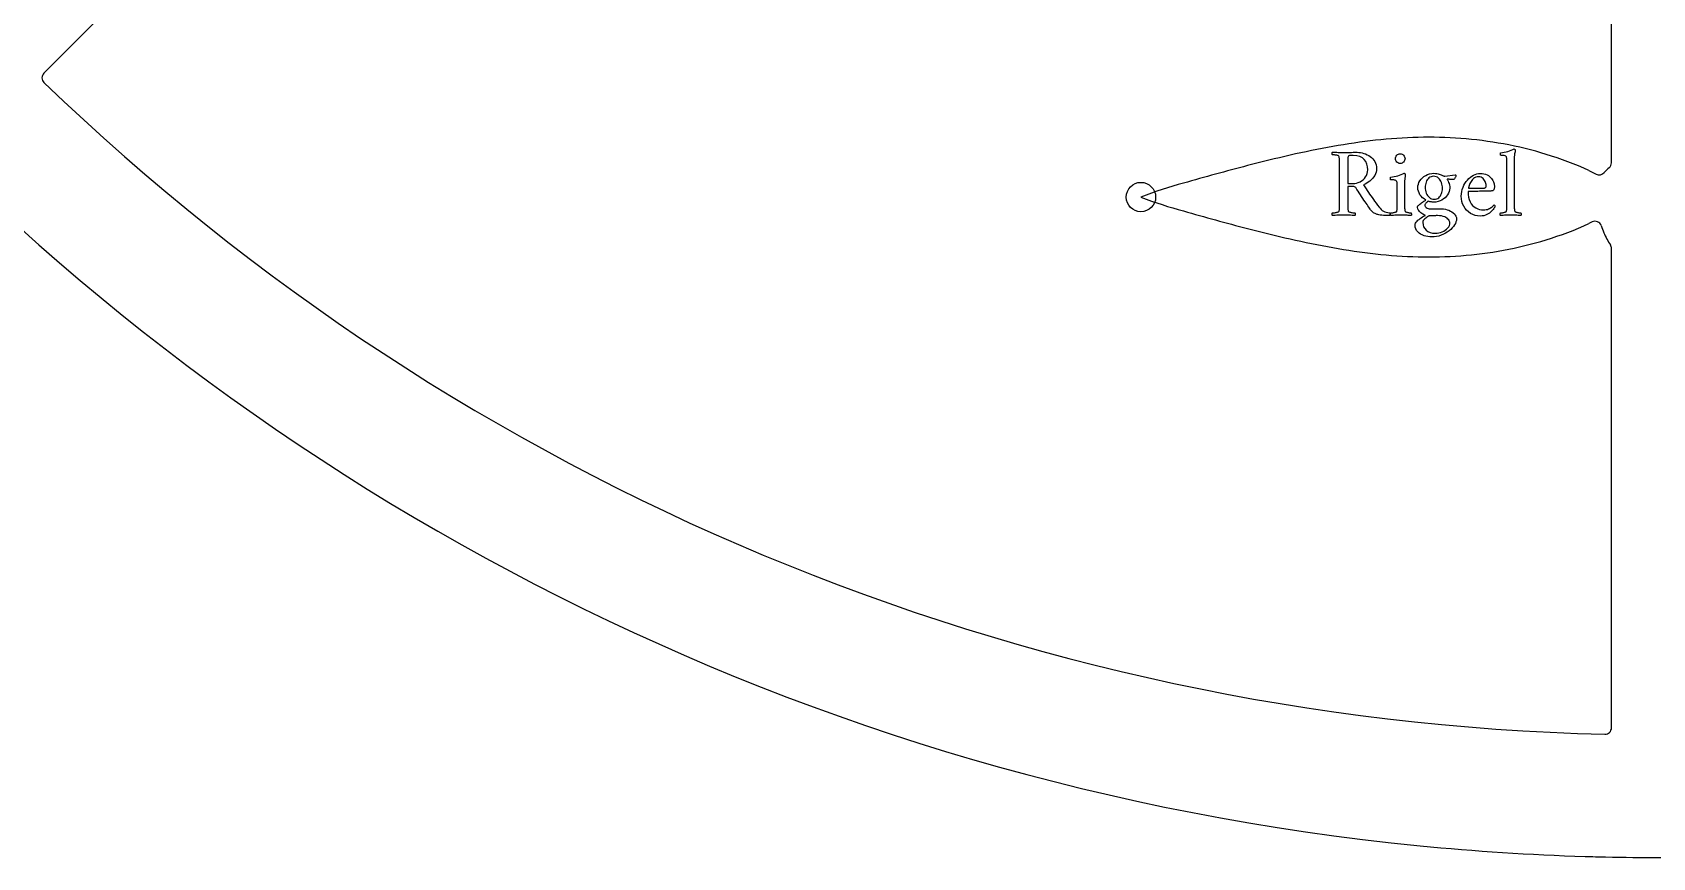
# Model space of a CAD drawing. Header units: millimetres. Extents: x -95 to 95, y -94 to 95.
# Drawn here: x -62.7 to -0.3, y -94.5 to -62.7 of the extents above; entities that cross this region are included whole.
import ezdxf

# ---------------------------------------------------------------- set-up
doc = ezdxf.new("R2010")
doc.units = ezdxf.units.MM
for name, color, linetype in [('CUT_INNER', 6, 'Continuous'), ('CUT_OUTER', 1, 'Continuous'), ('ENGRAVE', 7, 'Continuous'), ('TEXT', 5, 'Continuous')]:
    doc.layers.add(name, color=color, linetype=linetype)

msp = doc.modelspace()

# ---------------------------------------------------------------- linework, layer by layer
at = {"layer": 'CUT_INNER'}
for points in [[(-48.795, -50.799), (-62.29, -64.295)], [(-1.89, -67.746), (-1.89, -55.456)], [(-2.76, -68.041), (-2.482, -68.183)], [(-2.633, -70.023), (-2.76, -70.088)], [(-1.89, -89.499), (-1.89, -71.045)]]:
    msp.add_lwpolyline(points, dxfattribs=at)
for centre, radius, start, end in [((-62.114, -64.472), 0.25, 135, 226.23047), ((-0.001, -0.001), 89.773, 226.06743, 268.63111), ((-8.836, -86.288), 19.527, 91.46463, 96.30086), ((-8.914, -83.42), 16.659, 85.78955, 91.44735), ((-6.491, -101.401), 34.829, 100.14112, 102.9016), ((-8.249, -91.571), 24.843, 96.30931, 100.14121), ((-8.818, -82.04), 15.275, 79.54896, 85.76818), ((-8.72, -81.49), 14.716, 72.94722, 79.53889), ((-8.396, -80.483), 13.658, 65.62979, 73.00771), ((11.469, -172.795), 108.454, 104.62286, 105.97313), ((-1.837, -121.755), 55.708, 102.89345, 104.63433), ((-1.192, -68.993), 1.316, 126.88676, 138.04384), ((-2.14, -67.747), 0.25, 309.1425, 0), ((-14.739, -82.462), 14.401, 104.63243, 111.5138), ((-2.368, -67.959), 0.25, 243.10887, 322.11062), ((-14.742, -55.675), 14.392, 248.48512, 255.36551), ((13.159, 40.844), 114.859, 254.06374, 255.33866), ((-1.828, -16.34), 55.744, 255.36468, 257.10341), ((-8.397, -57.643), 13.662, 286.96243, 294.36973), ((-2.52, -70.246), 0.25, 18.91549, 116.91175), ((1.667, -68.829), 4.17, 198.68969, 202.66047), ((0.67, -69.253), 3.087, 202.53064, 207.55124), ((-6.486, -36.704), 34.853, 257.09528, 259.8519), ((-8.246, -46.541), 24.86, 259.85179, 263.67831), ((-8.819, -56.086), 15.279, 274.20816, 280.42414), ((-8.72, -56.637), 14.719, 280.43432, 287.02315), ((-0.222, -69.73), 2.075, 207.26117, 214.6361), ((-2.14, -71.045), 0.25, 0, 32.7147), ((-8.835, -51.829), 19.54, 263.68672, 268.51696), ((-8.915, -54.702), 16.666, 268.53416, 274.18682), ((-2.14, -89.499), 0.25, 268.76953, 0)]:
    msp.add_arc(centre, radius, start, end, dxfattribs=at)
at = {"layer": 'CUT_OUTER'}
for centre, radius, start, end in [((0, 0), 94.5, 181.40671, 264.37546), ((0, 0), 94.5, 264.37546, 268.24265), ((-0.853, -30.872), 63.616, 268.15773, 268.85664), ((0, -1.556), 92.944, 268.69161, 271.30839)]:
    msp.add_arc(centre, radius, start, end, dxfattribs=at)
at = {"layer": 'ENGRAVE'}
msp.add_circle((-20.021, -69.065), 0.567, dxfattribs=at)
at = {"layer": 'TEXT'}
for points in [[(-11.686, -67.34), (-11.624, -67.343), (-11.56, -67.351), (-11.496, -67.364), (-11.43, -67.382), (-11.366, -67.405), (-11.304, -67.433), (-11.244, -67.465), (-11.188, -67.502), (-11.135, -67.544), (-11.087, -67.591), (-11.045, -67.643), (-11.009, -67.7), (-10.979, -67.762), (-10.958, -67.828), (-10.945, -67.9), (-10.941, -67.977), (-10.946, -68.042), (-10.959, -68.106), (-10.982, -68.17), (-11.014, -68.233), (-11.054, -68.293), (-11.098, -68.349), (-11.148, -68.402), (-11.203, -68.451), (-11.261, -68.495), (-11.32, -68.532), (-11.38, -68.562), (-11.442, -68.587), (-11.393, -68.666), (-11.346, -68.742), (-11.299, -68.814), (-11.254, -68.884), (-11.208, -68.952), (-11.161, -69.019), (-11.114, -69.086), (-11.065, -69.153), (-11.015, -69.222), (-10.962, -69.294), (-10.906, -69.37), (-10.847, -69.449), (-10.806, -69.498), (-10.764, -69.541), (-10.721, -69.577), (-10.676, -69.607), (-10.626, -69.63), (-10.569, -69.649), (-10.504, -69.662), (-10.433, -69.671), (-10.427, -69.68), (-10.423, -69.692), (-10.423, -69.708), (-10.425, -69.727), (-10.429, -69.746), (-10.432, -69.76), (-10.434, -69.77), (-10.437, -69.776), (-10.525, -69.775), (-10.605, -69.773), (-10.678, -69.769), (-10.743, -69.763), (-10.8, -69.756), (-10.849, -69.748), (-10.89, -69.74), (-10.922, -69.731), (-10.943, -69.722), (-10.967, -69.712), (-10.996, -69.699), (-11.028, -69.684), (-11.061, -69.665), (-11.094, -69.639), (-11.127, -69.607), (-11.159, -69.569), (-11.173, -69.55), (-11.191, -69.525), (-11.214, -69.492), (-11.242, -69.452), (-11.274, -69.407), (-11.308, -69.356), (-11.345, -69.301), (-11.385, -69.242), (-11.427, -69.178), (-11.471, -69.113), (-11.516, -69.046), (-11.562, -68.976), (-11.609, -68.906), (-11.654, -68.836), (-11.699, -68.768), (-11.743, -68.7), (-11.761, -68.68), (-11.786, -68.666), (-11.818, -68.657), (-11.856, -68.654), (-12.048, -68.654), (-12.048, -69.34), (-12.048, -69.345), (-12.048, -69.351), (-12.048, -69.356), (-12.048, -69.362), (-12.048, -69.368), (-12.048, -69.373), (-12.048, -69.379), (-12.048, -69.385), (-12.048, -69.42), (-12.047, -69.453), (-12.047, -69.484), (-12.046, -69.514), (-12.044, -69.542), (-12.042, -69.568), (-12.038, -69.59), (-12.033, -69.611), (-12.026, -69.62), (-12.014, -69.628), (-11.996, -69.637), (-11.973, -69.644), (-11.946, -69.651), (-11.918, -69.657), (-11.889, -69.662), (-11.86, -69.665), (-11.832, -69.668), (-11.809, -69.669), (-11.79, -69.67), (-11.777, -69.671), (-11.772, -69.68), (-11.768, -69.692), (-11.765, -69.706), (-11.764, -69.724), (-11.764, -69.741), (-11.766, -69.755), (-11.77, -69.767), (-11.777, -69.776), (-11.833, -69.772), (-11.887, -69.769), (-11.941, -69.766), (-11.993, -69.763), (-12.045, -69.76), (-12.098, -69.759), (-12.152, -69.758), (-12.206, -69.757), (-12.259, -69.758), (-12.312, -69.759), (-12.366, -69.76), (-12.421, -69.763), (-12.475, -69.766), (-12.531, -69.769), (-12.586, -69.772), (-12.643, -69.776), (-12.649, -69.767), (-12.653, -69.755), (-12.656, -69.741), (-12.656, -69.724), (-12.654, -69.706), (-12.652, -69.692), (-12.648, -69.68), (-12.643, -69.671), (-12.629, -69.67), (-12.611, -69.669), (-12.588, -69.668), (-12.56, -69.665), (-12.53, -69.662), (-12.501, -69.657), (-12.473, -69.651), (-12.445, -69.644), (-12.421, -69.637), (-12.403, -69.628), (-12.392, -69.62), (-12.387, -69.611), (-12.38, -69.586), (-12.375, -69.559), (-12.371, -69.528), (-12.37, -69.494), (-12.369, -69.457), (-12.368, -69.419), (-12.368, -69.38), (-12.368, -69.34), (-12.372, -67.77), (-12.372, -67.729), (-12.372, -67.689), (-12.373, -67.651), (-12.373, -67.613), (-12.375, -67.578), (-12.379, -67.547), (-12.384, -67.519), (-12.39, -67.495), (-12.396, -67.484), (-12.407, -67.475), (-12.425, -67.467), (-12.449, -67.461), (-12.476, -67.456), (-12.504, -67.451), (-12.533, -67.447), (-12.562, -67.444), (-12.589, -67.441), (-12.611, -67.44), (-12.629, -67.439), (-12.643, -67.438), (-12.648, -67.429), (-12.652, -67.418), (-12.654, -67.403), (-12.656, -67.386), (-12.656, -67.368), (-12.653, -67.354), (-12.649, -67.342), (-12.643, -67.333), (-12.587, -67.335), (-12.531, -67.337), (-12.476, -67.34), (-12.422, -67.342), (-12.369, -67.345), (-12.316, -67.347), (-12.262, -67.348), (-12.21, -67.348), (-12.154, -67.348), (-12.096, -67.347), (-12.036, -67.346), (-11.974, -67.344), (-11.909, -67.343), (-11.839, -67.341), (-11.765, -67.341), (-11.686, -67.34)], [(-10.214, -67.585), (-10.211, -67.549), (-10.201, -67.515), (-10.184, -67.484), (-10.16, -67.455), (-10.131, -67.431), (-10.1, -67.414), (-10.066, -67.404), (-10.03, -67.401), (-9.994, -67.404), (-9.96, -67.414), (-9.929, -67.431), (-9.9, -67.455), (-9.876, -67.484), (-9.859, -67.515), (-9.849, -67.549), (-9.845, -67.585), (-9.849, -67.621), (-9.859, -67.655), (-9.876, -67.686), (-9.9, -67.715), (-9.929, -67.739), (-9.96, -67.756), (-9.994, -67.766), (-10.03, -67.77), (-10.066, -67.766), (-10.1, -67.756), (-10.131, -67.739), (-10.16, -67.715), (-10.184, -67.686), (-10.201, -67.655), (-10.211, -67.621), (-10.214, -67.585)], [(-5.919, -67.713), (-5.919, -67.691), (-5.919, -67.668), (-5.92, -67.641), (-5.921, -67.613), (-5.923, -67.586), (-5.926, -67.561), (-5.931, -67.54), (-5.938, -67.521), (-5.948, -67.502), (-5.965, -67.487), (-5.989, -67.476), (-6.019, -67.468), (-6.052, -67.463), (-6.087, -67.46), (-6.123, -67.458), (-6.16, -67.457), (-6.162, -67.454), (-6.163, -67.445), (-6.164, -67.431), (-6.165, -67.41), (-6.165, -67.389), (-6.164, -67.374), (-6.161, -67.364), (-6.156, -67.359), (-6.087, -67.35), (-6.019, -67.338), (-5.951, -67.323), (-5.885, -67.305), (-5.82, -67.284), (-5.757, -67.262), (-5.696, -67.238), (-5.636, -67.212), (-5.629, -67.214), (-5.622, -67.218), (-5.615, -67.224), (-5.608, -67.233), (-5.603, -67.243), (-5.598, -67.253), (-5.596, -67.263), (-5.595, -67.273), (-5.596, -67.278), (-5.6, -67.293), (-5.607, -67.319), (-5.616, -67.355), (-5.625, -67.401), (-5.631, -67.456), (-5.635, -67.52), (-5.636, -67.593), (-5.636, -69.34), (-5.636, -69.38), (-5.636, -69.419), (-5.635, -69.457), (-5.635, -69.494), (-5.633, -69.528), (-5.629, -69.559), (-5.624, -69.586), (-5.618, -69.611), (-5.611, -69.62), (-5.6, -69.628), (-5.584, -69.637), (-5.563, -69.644), (-5.539, -69.651), (-5.514, -69.657), (-5.488, -69.662), (-5.461, -69.665), (-5.436, -69.668), (-5.415, -69.669), (-5.397, -69.67), (-5.384, -69.671), (-5.379, -69.68), (-5.375, -69.692), (-5.373, -69.706), (-5.371, -69.724), (-5.371, -69.741), (-5.373, -69.755), (-5.378, -69.767), (-5.384, -69.776), (-5.439, -69.772), (-5.491, -69.769), (-5.539, -69.766), (-5.584, -69.763), (-5.628, -69.76), (-5.676, -69.759), (-5.726, -69.758), (-5.779, -69.757), (-5.831, -69.758), (-5.88, -69.759), (-5.926, -69.76), (-5.97, -69.763), (-6.014, -69.766), (-6.061, -69.769), (-6.113, -69.772), (-6.167, -69.776), (-6.174, -69.767), (-6.178, -69.755), (-6.18, -69.741), (-6.181, -69.724), (-6.179, -69.706), (-6.176, -69.692), (-6.172, -69.68), (-6.167, -69.671), (-6.154, -69.67), (-6.137, -69.669), (-6.117, -69.668), (-6.092, -69.665), (-6.066, -69.662), (-6.04, -69.657), (-6.015, -69.651), (-5.99, -69.644), (-5.969, -69.637), (-5.953, -69.628), (-5.942, -69.62), (-5.938, -69.611), (-5.931, -69.586), (-5.926, -69.559), (-5.923, -69.528), (-5.921, -69.494), (-5.92, -69.457), (-5.919, -69.419), (-5.919, -69.38), (-5.919, -69.34)], [(-11.284, -68.01), (-11.292, -67.895), (-11.316, -67.791), (-11.357, -67.698), (-11.414, -67.615), (-11.489, -67.548), (-11.587, -67.499), (-11.707, -67.471), (-11.848, -67.461), (-11.867, -67.461), (-11.891, -67.462), (-11.919, -67.463), (-11.952, -67.465), (-11.983, -67.468), (-12.007, -67.474), (-12.024, -67.483), (-12.033, -67.495), (-12.04, -67.515), (-12.044, -67.54), (-12.048, -67.572), (-12.05, -67.61), (-12.05, -67.65), (-12.051, -67.691), (-12.052, -67.732), (-12.052, -67.773), (-12.048, -68.541), (-11.852, -68.541), (-11.781, -68.537), (-11.712, -68.525), (-11.645, -68.504), (-11.579, -68.475), (-11.517, -68.439), (-11.461, -68.396), (-11.411, -68.347), (-11.366, -68.291), (-11.33, -68.229), (-11.304, -68.162), (-11.289, -68.089), (-11.284, -68.01)], [(-9.861, -69.34), (-9.86, -69.38), (-9.86, -69.419), (-9.86, -69.457), (-9.859, -69.494), (-9.857, -69.528), (-9.854, -69.559), (-9.848, -69.586), (-9.842, -69.611), (-9.835, -69.62), (-9.824, -69.628), (-9.808, -69.637), (-9.787, -69.644), (-9.763, -69.651), (-9.739, -69.657), (-9.713, -69.662), (-9.687, -69.665), (-9.663, -69.668), (-9.642, -69.669), (-9.625, -69.67), (-9.612, -69.671), (-9.607, -69.68), (-9.603, -69.692), (-9.6, -69.706), (-9.599, -69.724), (-9.599, -69.741), (-9.601, -69.755), (-9.606, -69.767), (-9.612, -69.776), (-9.667, -69.772), (-9.718, -69.769), (-9.766, -69.766), (-9.81, -69.763), (-9.854, -69.76), (-9.9, -69.759), (-9.95, -69.758), (-10.004, -69.757), (-10.055, -69.758), (-10.104, -69.759), (-10.151, -69.76), (-10.196, -69.763), (-10.241, -69.766), (-10.289, -69.769), (-10.34, -69.772), (-10.395, -69.776), (-10.402, -69.767), (-10.406, -69.755), (-10.408, -69.741), (-10.408, -69.724), (-10.407, -69.706), (-10.404, -69.692), (-10.4, -69.68), (-10.395, -69.671), (-10.382, -69.67), (-10.364, -69.669), (-10.343, -69.668), (-10.318, -69.665), (-10.291, -69.662), (-10.265, -69.657), (-10.239, -69.651), (-10.214, -69.644), (-10.193, -69.637), (-10.177, -69.628), (-10.166, -69.62), (-10.162, -69.611), (-10.155, -69.586), (-10.15, -69.559), (-10.146, -69.528), (-10.145, -69.494), (-10.144, -69.457), (-10.143, -69.419), (-10.143, -69.38), (-10.143, -69.34), (-10.143, -68.654), (-10.143, -68.634), (-10.143, -68.611), (-10.144, -68.585), (-10.145, -68.556), (-10.146, -68.528), (-10.15, -68.503), (-10.155, -68.481), (-10.162, -68.462), (-10.17, -68.447), (-10.183, -68.434), (-10.202, -68.423), (-10.226, -68.415), (-10.252, -68.409), (-10.278, -68.405), (-10.305, -68.402), (-10.331, -68.4), (-10.355, -68.399), (-10.374, -68.399), (-10.389, -68.398), (-10.399, -68.398), (-10.401, -68.393), (-10.403, -68.383), (-10.405, -68.37), (-10.406, -68.353), (-10.407, -68.336), (-10.406, -68.321), (-10.404, -68.309), (-10.399, -68.3), (-10.328, -68.29), (-10.258, -68.277), (-10.188, -68.262), (-10.12, -68.244), (-10.054, -68.224), (-9.991, -68.201), (-9.932, -68.175), (-9.876, -68.146), (-9.868, -68.147), (-9.861, -68.152), (-9.854, -68.159), (-9.847, -68.169), (-9.842, -68.18), (-9.838, -68.189), (-9.835, -68.198), (-9.834, -68.206), (-9.835, -68.215), (-9.836, -68.228), (-9.838, -68.246), (-9.842, -68.27), (-9.845, -68.297), (-9.849, -68.323), (-9.852, -68.349), (-9.855, -68.376), (-9.857, -68.4), (-9.859, -68.42), (-9.86, -68.436), (-9.861, -68.447)], [(-8.43, -69.52), (-8.358, -69.523), (-8.287, -69.533), (-8.219, -69.55), (-8.153, -69.573), (-8.091, -69.601), (-8.036, -69.634), (-7.986, -69.671), (-7.942, -69.712), (-7.907, -69.757), (-7.882, -69.803), (-7.867, -69.853), (-7.861, -69.904), (-7.866, -69.961), (-7.881, -70.019), (-7.905, -70.078), (-7.939, -70.138), (-7.981, -70.197), (-8.029, -70.254), (-8.085, -70.31), (-8.148, -70.364), (-8.216, -70.414), (-8.29, -70.459), (-8.368, -70.499), (-8.453, -70.535), (-8.54, -70.564), (-8.63, -70.584), (-8.723, -70.597), (-8.818, -70.601), (-8.891, -70.598), (-8.964, -70.588), (-9.038, -70.573), (-9.111, -70.552), (-9.182, -70.524), (-9.246, -70.49), (-9.304, -70.45), (-9.356, -70.403), (-9.399, -70.35), (-9.429, -70.29), (-9.448, -70.225), (-9.454, -70.153), (-9.449, -70.112), (-9.436, -70.072), (-9.414, -70.033), (-9.382, -69.995), (-9.345, -69.958), (-9.305, -69.923), (-9.262, -69.89), (-9.217, -69.859), (-9.172, -69.831), (-9.131, -69.806), (-9.095, -69.786), (-9.062, -69.769), (-9.095, -69.756), (-9.128, -69.74), (-9.162, -69.722), (-9.196, -69.701), (-9.23, -69.677), (-9.261, -69.65), (-9.289, -69.619), (-9.315, -69.586), (-9.336, -69.55), (-9.351, -69.511), (-9.361, -69.47), (-9.364, -69.426), (-9.345, -69.406), (-9.323, -69.385), (-9.297, -69.362), (-9.268, -69.338), (-9.236, -69.312), (-9.205, -69.288), (-9.174, -69.264), (-9.143, -69.242), (-9.114, -69.221), (-9.088, -69.203), (-9.066, -69.189), (-9.047, -69.178), (-9.112, -69.136), (-9.17, -69.089), (-9.222, -69.034), (-9.268, -68.972), (-9.305, -68.907), (-9.331, -68.841), (-9.347, -68.774), (-9.352, -68.707), (-9.347, -68.635), (-9.332, -68.565), (-9.307, -68.498), (-9.271, -68.434), (-9.227, -68.374), (-9.175, -68.32), (-9.116, -68.271), (-9.049, -68.229), (-8.976, -68.194), (-8.899, -68.17), (-8.817, -68.155), (-8.731, -68.15), (-8.673, -68.152), (-8.62, -68.158), (-8.572, -68.168), (-8.528, -68.182), (-8.489, -68.197), (-8.453, -68.21), (-8.423, -68.222), (-8.396, -68.233), (-8.373, -68.241), (-8.356, -68.247), (-8.346, -68.25), (-8.341, -68.251), (-8.339, -68.252), (-8.333, -68.253), (-8.325, -68.256), (-8.313, -68.259), (-7.918, -68.203), (-7.903, -68.209), (-7.893, -68.218), (-7.886, -68.228), (-7.884, -68.24), (-7.886, -68.254), (-7.891, -68.271), (-7.899, -68.292), (-7.91, -68.317), (-7.924, -68.342), (-7.938, -68.363), (-7.952, -68.379), (-7.967, -68.391), (-7.99, -68.389), (-8.015, -68.388), (-8.041, -68.386), (-8.069, -68.385), (-8.096, -68.384), (-8.121, -68.383), (-8.145, -68.381), (-8.166, -68.379), (-8.184, -68.378), (-8.197, -68.377), (-8.205, -68.376), (-8.208, -68.376), (-8.214, -68.376), (-8.219, -68.379), (-8.222, -68.382), (-8.223, -68.387), (-8.213, -68.4), (-8.201, -68.422), (-8.184, -68.455), (-8.165, -68.498), (-8.146, -68.548), (-8.132, -68.602), (-8.124, -68.66), (-8.121, -68.722), (-8.126, -68.786), (-8.141, -68.849), (-8.167, -68.912), (-8.202, -68.974), (-8.246, -69.034), (-8.298, -69.088), (-8.357, -69.136), (-8.424, -69.18), (-8.497, -69.215), (-8.574, -69.24), (-8.656, -69.255), (-8.742, -69.26), (-8.768, -69.26), (-8.795, -69.258), (-8.824, -69.254), (-8.855, -69.249), (-8.885, -69.243), (-8.911, -69.238), (-8.932, -69.232), (-8.949, -69.227), (-8.974, -69.241), (-8.997, -69.258), (-9.02, -69.277), (-9.042, -69.298), (-9.061, -69.321), (-9.074, -69.343), (-9.082, -69.366), (-9.085, -69.388), (-9.081, -69.403), (-9.071, -69.421), (-9.053, -69.443), (-9.028, -69.468), (-8.997, -69.49), (-8.959, -69.507), (-8.914, -69.517), (-8.863, -69.52)], [(-8.746, -68.263), (-8.797, -68.267), (-8.843, -68.279), (-8.885, -68.299), (-8.923, -68.327), (-8.957, -68.361), (-8.986, -68.399), (-9.011, -68.442), (-9.032, -68.489), (-9.049, -68.538), (-9.06, -68.588), (-9.068, -68.64), (-9.07, -68.692), (-9.067, -68.748), (-9.06, -68.803), (-9.047, -68.857), (-9.028, -68.91), (-9.005, -68.961), (-8.978, -69.006), (-8.945, -69.047), (-8.908, -69.084), (-8.866, -69.113), (-8.82, -69.134), (-8.77, -69.147), (-8.716, -69.151), (-8.667, -69.147), (-8.622, -69.136), (-8.582, -69.116), (-8.545, -69.089), (-8.512, -69.056), (-8.484, -69.019), (-8.459, -68.977), (-8.439, -68.931), (-8.424, -68.883), (-8.412, -68.834), (-8.406, -68.784), (-8.404, -68.733), (-8.406, -68.676), (-8.413, -68.619), (-8.425, -68.564), (-8.441, -68.509), (-8.462, -68.458), (-8.488, -68.412), (-8.519, -68.37), (-8.554, -68.332), (-8.594, -68.302), (-8.64, -68.28), (-8.69, -68.267), (-8.746, -68.263)], [(-7.417, -68.854), (-7.414, -68.966), (-7.399, -69.068), (-7.374, -69.162), (-7.338, -69.245), (-7.293, -69.319), (-7.241, -69.383), (-7.182, -69.437), (-7.116, -69.481), (-7.045, -69.514), (-6.971, -69.538), (-6.894, -69.553), (-6.815, -69.558), (-6.765, -69.556), (-6.718, -69.549), (-6.673, -69.538), (-6.63, -69.522), (-6.591, -69.504), (-6.554, -69.484), (-6.521, -69.462), (-6.491, -69.439), (-6.465, -69.417), (-6.443, -69.397), (-6.425, -69.38), (-6.412, -69.366), (-6.41, -69.367), (-6.406, -69.369), (-6.401, -69.373), (-6.395, -69.379), (-6.389, -69.386), (-6.385, -69.394), (-6.383, -69.404), (-6.382, -69.415), (-6.383, -69.43), (-6.388, -69.447), (-6.395, -69.464), (-6.404, -69.483), (-6.424, -69.51), (-6.448, -69.54), (-6.476, -69.573), (-6.51, -69.609), (-6.548, -69.644), (-6.591, -69.678), (-6.638, -69.709), (-6.691, -69.739), (-6.747, -69.763), (-6.808, -69.781), (-6.873, -69.791), (-6.943, -69.795), (-7.047, -69.789), (-7.145, -69.77), (-7.237, -69.738), (-7.323, -69.693), (-7.401, -69.638), (-7.471, -69.574), (-7.531, -69.501), (-7.583, -69.418), (-7.624, -69.329), (-7.653, -69.235), (-7.671, -69.135), (-7.677, -69.031), (-7.673, -68.94), (-7.66, -68.852), (-7.64, -68.768), (-7.611, -68.686), (-7.575, -68.609), (-7.535, -68.537), (-7.489, -68.47), (-7.438, -68.408), (-7.383, -68.352), (-7.325, -68.302), (-7.265, -68.258), (-7.203, -68.221), (-7.139, -68.192), (-7.077, -68.171), (-7.015, -68.158), (-6.954, -68.154), (-6.875, -68.157), (-6.803, -68.168), (-6.739, -68.185), (-6.681, -68.21), (-6.63, -68.24), (-6.585, -68.273), (-6.546, -68.31), (-6.512, -68.349), (-6.483, -68.391), (-6.459, -68.432), (-6.44, -68.474), (-6.425, -68.515), (-6.415, -68.555), (-6.407, -68.591), (-6.402, -68.624), (-6.401, -68.654), (-6.402, -68.692), (-6.405, -68.725), (-6.411, -68.754), (-6.42, -68.778), (-6.431, -68.799), (-6.447, -68.813), (-6.467, -68.823), (-6.491, -68.828), (-6.512, -68.829), (-6.541, -68.831), (-6.579, -68.832), (-6.625, -68.833), (-6.676, -68.834), (-6.731, -68.835), (-6.79, -68.837), (-6.853, -68.839), (-6.916, -68.841), (-6.979, -68.843), (-7.042, -68.844), (-7.105, -68.846), (-7.165, -68.848), (-7.22, -68.85), (-7.27, -68.851), (-7.316, -68.852), (-7.354, -68.853), (-7.384, -68.853), (-7.405, -68.854), (-7.417, -68.854)], [(-7.398, -68.718), (-6.8, -68.718), (-6.783, -68.717), (-6.768, -68.714), (-6.754, -68.708), (-6.741, -68.7), (-6.731, -68.688), (-6.722, -68.673), (-6.716, -68.654), (-6.713, -68.632), (-6.713, -68.607), (-6.718, -68.577), (-6.727, -68.543), (-6.739, -68.504), (-6.757, -68.463), (-6.779, -68.425), (-6.805, -68.388), (-6.835, -68.353), (-6.871, -68.323), (-6.913, -68.302), (-6.961, -68.29), (-7.014, -68.285), (-7.07, -68.29), (-7.121, -68.302), (-7.166, -68.322), (-7.206, -68.351), (-7.242, -68.385), (-7.274, -68.422), (-7.301, -68.461), (-7.325, -68.502), (-7.345, -68.543), (-7.362, -68.582), (-7.375, -68.618), (-7.385, -68.652), (-7.392, -68.681), (-7.397, -68.702), (-7.399, -68.714), (-7.398, -68.718)], [(-8.599, -69.78), (-8.619, -69.78), (-8.644, -69.78), (-8.675, -69.781), (-8.71, -69.782), (-8.748, -69.783), (-8.786, -69.784), (-8.822, -69.786), (-8.857, -69.787), (-8.889, -69.79), (-8.913, -69.792), (-8.931, -69.795), (-8.942, -69.799), (-8.973, -69.82), (-9.007, -69.844), (-9.043, -69.872), (-9.081, -69.904), (-9.116, -69.938), (-9.14, -69.973), (-9.155, -70.008), (-9.16, -70.043), (-9.152, -70.128), (-9.128, -70.206), (-9.088, -70.276), (-9.032, -70.339), (-8.962, -70.391), (-8.878, -70.428), (-8.781, -70.45), (-8.671, -70.458), (-8.607, -70.454), (-8.543, -70.444), (-8.479, -70.426), (-8.415, -70.401), (-8.353, -70.371), (-8.297, -70.336), (-8.246, -70.297), (-8.2, -70.254), (-8.162, -70.208), (-8.135, -70.161), (-8.119, -70.112), (-8.114, -70.062), (-8.117, -70.035), (-8.126, -70.006), (-8.141, -69.976), (-8.163, -69.944), (-8.191, -69.912), (-8.226, -69.882), (-8.268, -69.854), (-8.317, -69.829), (-8.374, -69.808), (-8.44, -69.792), (-8.515, -69.783), (-8.599, -69.78)]]:
    msp.add_lwpolyline(points, close=True, dxfattribs=at)

doc.saveas('drawing.dxf')
